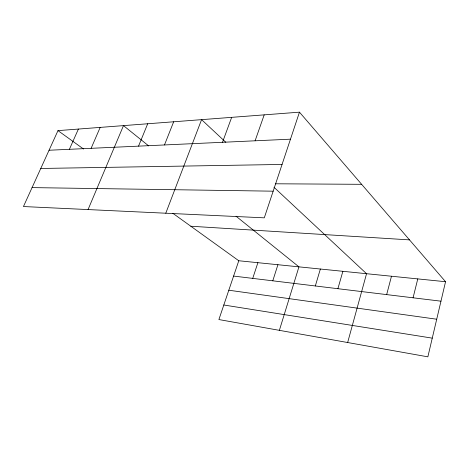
<?xml version="1.0" encoding="UTF-8"?>
<svg xmlns="http://www.w3.org/2000/svg" width="469" height="469" viewBox="0 0 469 469"><rect width="100%" height="100%" fill="white"/><g stroke="black" fill="none" stroke-linecap="round" stroke-linejoin="round"><path stroke-width="0.7" d="M299.468 112.167L264.293 217.839L23.45 206.542L57.98 130.622L299.468 112.167L445.55 281.717L427.857 356.833L218.888 319.553L238.78 260.752L172.827 213.284M413.066 297.803L417.779 278.903M386.667 294.602L391.48 276.235M347.652 342.522L366.547 273.708L273.955 187.242M337.897 288.699L342.874 271.305M315.326 285.967L320.368 269.024M279.372 330.34L298.941 266.855L236.042 216.221M272.788 280.814L277.918 264.721M252.727 278.387L257.891 262.693M255.095 140.8L264.194 114.864M222.499 142.295L231.663 117.35M165.78 213.219L201.576 119.648L225.777 142.242M164.472 144.956L173.665 121.782M138.531 146.146L147.7 123.763M88.055 209.573L123.482 125.616L148.708 145.918M91.109 148.321L100.184 127.398M69.394 149.312L78.399 129.063M49.057 150.244L290.475 139.176M40.768 168.471L282.062 164.449M275.326 183.789L361.628 184.311M32.062 187.606L273.163 191.182M190.813 226.228L409.507 239.888M238.78 260.752L445.55 281.717M233.597 276.071L440.966 301.18M228.813 290.223L436.715 319.225M223.813 305.002L432.26 338.143M57.98 130.622L83.558 149.031"/></g></svg>
